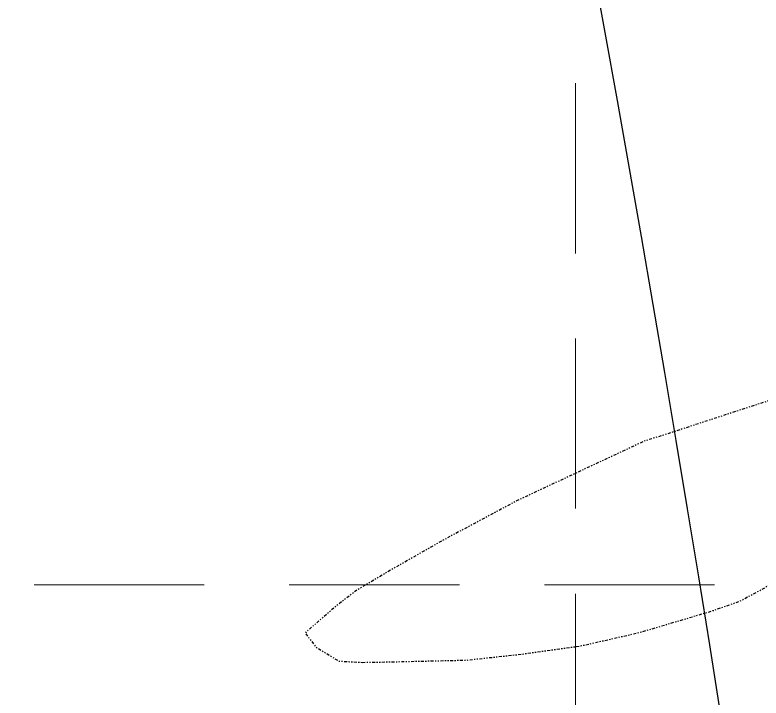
# Model space of a CAD drawing. Header units: feet. Extents: x 2175025 to 2179063, y 467811 to 470338.
# Drawn here: x 2176555.3 to 2176618.4, y 468623.8 to 468681.5 of the extents above; entities that cross this region are included whole.
import ezdxf

# ---------------------------------------------------------------- set-up
doc = ezdxf.new("R2010")
doc.units = ezdxf.units.FT
doc.header["$LTSCALE"] = 0.5
doc.header["$MEASUREMENT"] = 0
doc.linetypes.add('DIVIDE', pattern=[1.25, 0.5, -0.25, 0, -0.25, 0, -0.25])
doc.linetypes.add('HIDDEN', pattern=[0.375, 0.25, -0.125])
for name, color, linetype in [('EC', 35, 'DIVIDE'), ('GRID', 254, 'HIDDEN'), ('Road Bush Tollway Approximate', 4, 'CONTINUOUS')]:
    doc.layers.add(name, color=color, linetype=linetype)

msp = doc.modelspace()

# ---------------------------------------------------------------- linework, layer by layer
at = {"layer": 'EC', "color": 43, "elevation": 428, "flags": 128}
msp.add_lwpolyline([(2176584.673, 468626.798), (2176586.04, 468626.817), (2176593.459, 468626.989), (2176598.083, 468627.486), (2176603.116, 468628.191), (2176608.076, 468629.315), (2176614.306, 468631.169), (2176616.592, 468631.98), (2176618.73, 468633.137), (2176621.701, 468635.294), (2176624.009, 468636.915), (2176626.302, 468640.007), (2176626.449, 468640.201), (2176626.847, 468642.941), (2176626.845, 468643.135), (2176625.971, 468645.251), (2176625.47, 468645.762), (2176624.147, 468647.144), (2176621.976, 468648.023), (2176621.186, 468648.54), (2176619.041, 468648.911), (2176609.964, 468645.947), (2176608.555, 468645.511), (2176599.48, 468641.27), (2176597.708, 468640.435), (2176591.249, 468636.982), (2176586.643, 468634.345), (2176584.212, 468632.901), (2176582.411, 468631.525), (2176579.834, 468629.279), (2176580.747, 468628.1), (2176582.684, 468626.907)], close=True, dxfattribs=at)
at = {"layer": 'GRID', "color": 252, "linetype": 'HIDDEN', "lineweight": 0, "ltscale": 115}
for p, q in [((2176602.689, 470271.351), (2176602.689, 468066.073)), ((2175090.689, 468633.351), (2178996.689, 468633.351))]:
    msp.add_line(p, q, dxfattribs=at)
at = {"layer": 'Road Bush Tollway Approximate', "color": 7}
for centre, radius, start, end in [((2174120.931, 468229.195, -18.307), 2524.839, 359.29348, 16.248119), ((2174338.978, 468180.761, -18.307), 2237.392, 0.549054, 19.369011)]:
    msp.add_arc(centre, radius, start, end, dxfattribs=at)

doc.saveas('drawing.dxf')
